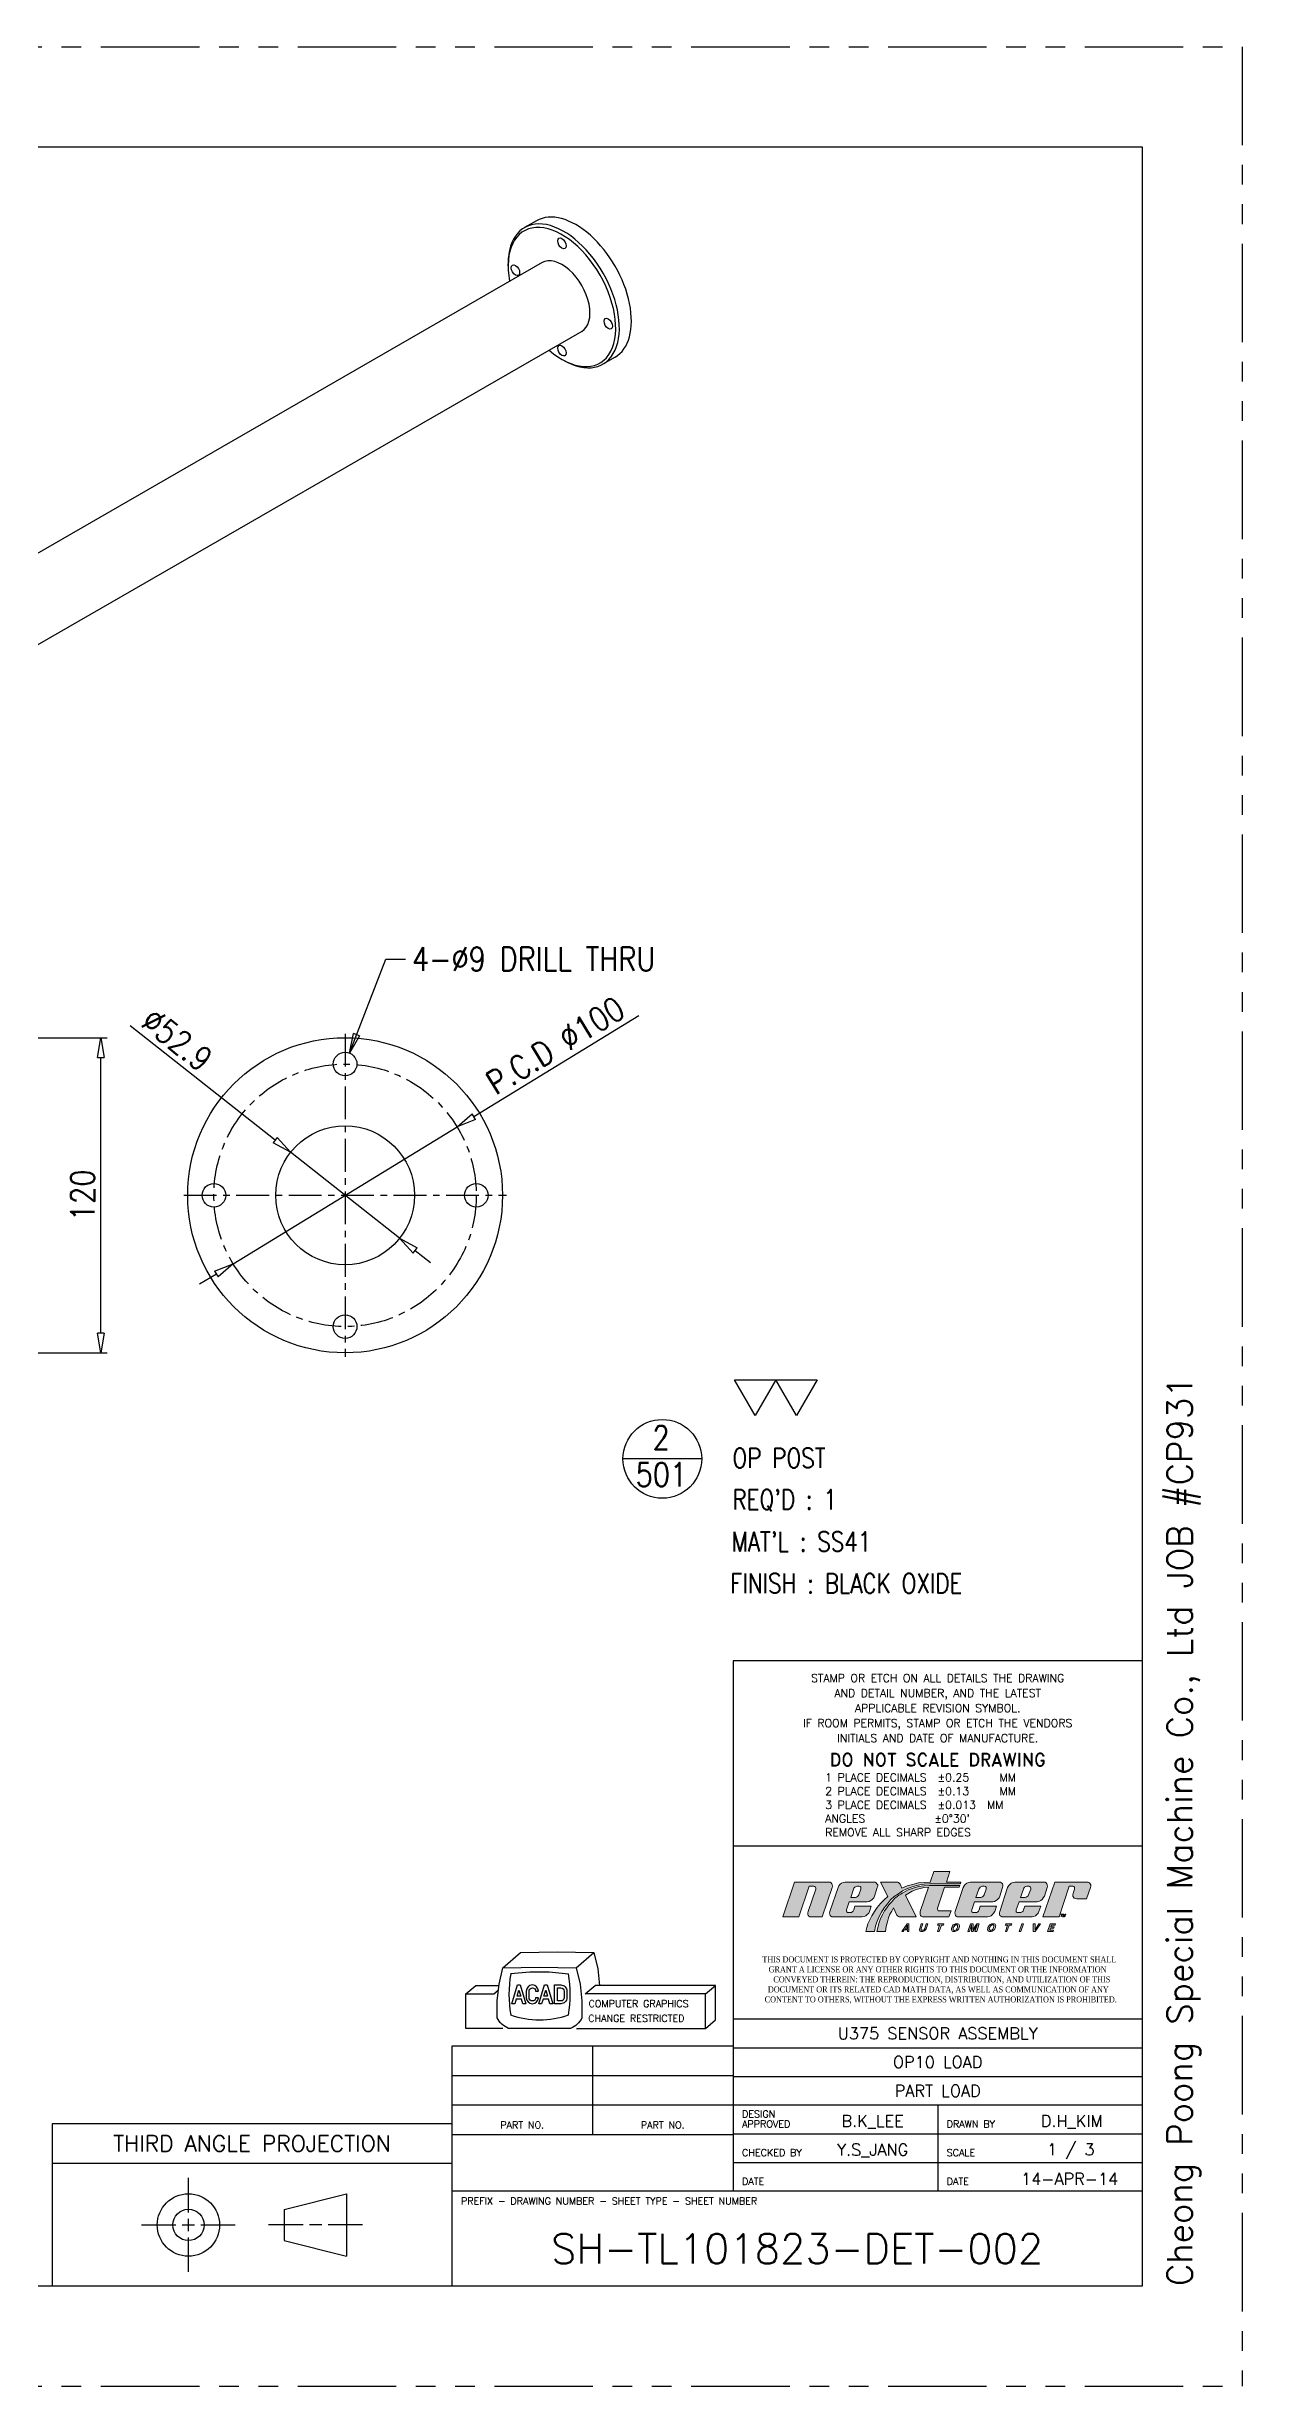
# Model space of a CAD drawing. Header units: millimetres. Extents: x 0 to 1260, y 0 to 891.
# Drawn here: x 804 to 1260, y 0 to 891 of the extents above; entities that cross this region are included whole.
import ezdxf
from ezdxf.enums import TextEntityAlignment as Align

# ---------------------------------------------------------------- set-up
doc = ezdxf.new("R2010")
doc.units = ezdxf.units.MM
doc.header["$LTSCALE"] = 10
doc.linetypes.add('CENTER', pattern=[2, 1.25, -0.25, 0.25, -0.25])
doc.linetypes.add('PHANTOM', pattern=[2.5, 1.25, -0.25, 0.25, -0.25, 0.25, -0.25])
doc.layers.get('0').update_dxf_attribs({"linetype": 'CONTINUOUS'})
doc.layers.get('Defpoints').update_dxf_attribs({"linetype": 'CONTINUOUS'})
for name, color, linetype in [('1', 1, 'CENTER'), ('6', 6, 'CONTINUOUS'), ('BORDER', 90, 'CONTINUOUS'), ('BORDER_TXT', 130, 'CONTINUOUS'), ('VIEW_BNDS', 253, 'PHANTOM')]:
    doc.layers.add(name, color=color, linetype=linetype)
doc.styles.add('BORDER', font='ROMAND')
doc.styles.add('BORDER_TXT', font='ROMANS')
doc.styles.get("Standard").update_dxf_attribs({"font": 'romans.shx', "width": 0.85, "bigfont": 'fhg.shx'})
doc.dimstyles.new('KOCPSM', dxfattribs={"dimtxt": 3, "dimasz": 2.5, "dimexe": 0.8, "dimexo": 0.8, "dimgap": 0.8, "dimtad": 1, "dimdec": 3, "dimdsep": 46, "dimtxsty": 'Standard', "dimblk": 'CLOSEDBLANK', "dimcen": 0, "dimclrd": 4, "dimclre": 4, "dimadec": 1, "dimazin": 2, "dimtfac": 1, "dimtdec": 3, "dimtmove": 0, "dimatfit": 3, "dimldrblk": 'CLOSEDBLANK', "dimfxl": 1, "dimtolj": 1, "dimtzin": 0, "dimarcsym": 0})
doc.dimstyles.new('KOCPSM$0', dxfattribs={"dimtxt": 3, "dimasz": 2.5, "dimexe": 0.8, "dimexo": 0.8, "dimgap": 0.8, "dimtad": 1, "dimdsep": 46, "dimtxsty": 'Standard', "dimblk": 'CLOSEDBLANK', "dimcen": 0, "dimclrd": 4, "dimclre": 4, "dimclrt": 7, "dimazin": 2, "dimtfac": 1, "dimtmove": 0, "dimatfit": 3, "dimldrblk": 'CLOSEDBLANK', "dimfxl": 1, "dimarcsym": 0})
doc.dimstyles.new('KOCPSM$3', dxfattribs={"dimtxt": 3, "dimasz": 2.5, "dimexe": 0.8, "dimexo": 0.8, "dimgap": 0.8, "dimtad": 1, "dimdsep": 46, "dimtxsty": 'Standard', "dimblk": 'CLOSEDBLANK', "dimcen": 0, "dimclrd": 4, "dimclre": 4, "dimclrt": 7, "dimazin": 2, "dimtfac": 1, "dimtmove": 0, "dimatfit": 0, "dimldrblk": 'CLOSEDBLANK', "dimfxl": 0.8, "dimarcsym": 0})

# ---------------------------------------------------------------- blocks, each defined once
blk = doc.blocks.new('ddddddff')
for p, q in [((207.5, 153.8), (198.3, 148.6)), ((211.8, 122), (-211.8, -122)), ((185.9, 119.4), (185.9, 121)), ((242, 69.5), (-181.6, -174.4)), ((226.7, 48.4), (228.1, 47.6)), ((267.4, 49.9), (258.2, 44.6))]:
    blk.add_line(p, q)
for centre, major_axis, start_param, end_param in [((226.9, 95.7), (-28.9, 50.3), 2.119465, 7.305313), ((228.3, 96.6), (29.9, -52), 5.495853, 10.21211), ((237.5, 101.8), (29.9, -52), 0, 3.141593), ((226.9, 95.7), (15.1, -26.2), 0, 3.141593)]:
    blk.add_ellipse(centre, major_axis=major_axis, ratio=0.578093, start_param=start_param, end_param=end_param)
for centre, major_axis in [((226.9, 136.6), (-2.25, 3.9)), ((191.5, 116.1), (-2.25, 3.9)), ((262.2, 75.4), (-2.25, 3.9)), ((226.9, 54.9), (-2.25, 3.9)), ((-196.7, -148.2), (-15.1, 26.2)), ((-196.7, -148.2), (-13.2, 22.9))]:
    blk.add_ellipse(centre, major_axis=major_axis, ratio=0.578093)
blk = doc.blocks.new('ACADLOGO')
at = {"layer": 'BORDER', "color": 50}
for p, q in [((-2.302, 0.782), (-2.125, 0.935)), ((-1.569, 0.782), (-1.392, 0.935)), ((-2.673, 0.521), (-2.575, 0.607)), ((-2.673, 0.177), (-2.673, 0.521)), ((-2.673, 0.521), (-2.393, 0.521)), ((-2.575, 0.607), (-2.342, 0.607)), ((-2.393, 0.521), (-2.349, 0.559)), ((-1.479, 0.521), (-1.38, 0.607)), ((-0.275, 0.521), (-1.479, 0.521)), ((-0.177, 0.607), (-1.38, 0.607)), ((-0.275, 0.521), (-0.177, 0.607)), ((-0.275, 0.177), (-0.275, 0.521)), ((-0.177, 0.262), (-0.177, 0.607)), ((-0.275, 0.177), (-0.177, 0.262)), ((-2.304, 0.177), (-2.673, 0.177)), ((-1.626, 0.177), (-2.245, 0.177)), ((-1.567, 0.177), (-0.275, 0.177))]:
    blk.add_line(p, q, dxfattribs=at)
for points in [[(-2.213, 0.423), (-2.157, 0.611), (-2.129, 0.611), (-2.072, 0.423), (-2.102, 0.423), (-2.116, 0.47), (-2.17, 0.47), (-2.184, 0.423)], [(-2.161, 0.498), (-2.143, 0.56), (-2.124, 0.498)], [(-1.944, 0.423), (-1.888, 0.611), (-1.86, 0.611), (-1.804, 0.423), (-1.833, 0.423), (-1.847, 0.47), (-1.901, 0.47), (-1.915, 0.423)], [(-1.892, 0.498), (-1.874, 0.56), (-1.855, 0.498)]]:
    blk.add_lwpolyline(points, close=True, dxfattribs=at)
for points in [[(-1.947, 0.484), (-1.975, 0.484, -1), (-2.041, 0.484), (-2.041, 0.55, -1), (-1.975, 0.55), (-1.947, 0.55, 1), (-2.069, 0.55), (-2.069, 0.484, 1), (-1.947, 0.484)], [(-1.785, 0.423), (-1.785, 0.611), (-1.724, 0.611, -0.414214), (-1.663, 0.55), (-1.663, 0.484, -0.414214), (-1.724, 0.423)], [(-1.757, 0.451), (-1.757, 0.583), (-1.724, 0.583, -0.414214), (-1.691, 0.55), (-1.691, 0.484, -0.414214), (-1.724, 0.451)]]:
    blk.add_lwpolyline(points, format="xyb", close=True, dxfattribs=at)
for points in [[(-2.125, 0.935, 0), (-1.759, 0.943, 0), (-1.392, 0.935, 0)], [(-2.36, 0.283, 0), (-2.359, 0.451, 0), (-2.34, 0.618, 0), (-2.303, 0.782, 0)], [(-2.302, 0.782, 0), (-1.936, 0.789, 0), (-1.569, 0.782, 0)], [(-2.225, 0.724, 0), (-2.032, 0.741, 0), (-1.839, 0.741, 0), (-1.646, 0.723, 0)], [(-1.569, 0.782, 0), (-1.531, 0.618, 0), (-1.512, 0.451, 0), (-1.512, 0.283, 0)], [(-1.392, 0.935, 0), (-1.354, 0.772, 0), (-1.335, 0.607, 0)], [(-2.245, 0.177, 0), (-2.264, 0.185, 0), (-2.281, 0.195, 0), (-2.297, 0.206, 0), (-2.313, 0.219, 0), (-2.327, 0.233, 0), (-2.339, 0.249, 0), (-2.35, 0.265, 0), (-2.36, 0.283, 0)], [(-1.512, 0.283, 0), (-1.521, 0.265, 0), (-1.532, 0.249, 0), (-1.545, 0.233, 0), (-1.559, 0.219, 0), (-1.574, 0.206, 0), (-1.59, 0.195, 0), (-1.608, 0.185, 0), (-1.626, 0.177, 0)]]:
    blk.add_polyline3d(points, dxfattribs=at)
for centre, radius, start, end in [((-1.021, 0.517), 1.221, 170.2704, 189.7338), ((-2.849, 0.517), 1.22, 350.2597, 9.7366), ((-1.936, 1.164), 0.901, 251.2504, 288.7505)]:
    blk.add_arc(centre, radius, start, end, dxfattribs=at)
at = {"layer": 'BORDER', "color": 50, "style": 'BORDER_TXT'}
for s, p in [('CHANGE RESTRICTED', (-1.449, 0.241)), ('COMPUTER GRAPHICS', (-1.446, 0.388))]:
    blk.add_text(s, height=0.07, dxfattribs=at).set_placement(p)
blk = doc.blocks.new('PRO3RDANG')
at = {"layer": 'BORDER'}
for p, q in [((0, 0.812), (-2, 0.812)), ((-2, 0.812), (-2, 0)), ((0, 0.812), (0, 0)), ((0, 0), (-2, 0))]:
    blk.add_line(p, q, dxfattribs=at)
at = {"layer": 'BORDER', "color": 70}
for p, q in [((0, 0.613), (-2, 0.613)), ((-1.318, 0.369), (-1.318, 0.541)), ((-0.839, 0.384), (-0.527, 0.462)), ((-0.839, 0.384), (-0.839, 0.228)), ((-0.527, 0.462), (-0.527, 0.15)), ((-1.553, 0.306), (-1.381, 0.306)), ((-1.35, 0.306), (-1.287, 0.306)), ((-1.318, 0.275), (-1.318, 0.337)), ((-1.318, 0.072), (-1.318, 0.244)), ((-1.256, 0.306), (-1.084, 0.306)), ((-0.744, 0.306), (-0.917, 0.306)), ((-0.65, 0.306), (-0.713, 0.306)), ((-0.448, 0.306), (-0.619, 0.306)), ((-0.839, 0.228), (-0.527, 0.15))]:
    blk.add_line(p, q, dxfattribs=at)
for radius in [0.156, 0.0781]:
    blk.add_circle((-1.318, 0.306), radius, dxfattribs=at)
blk.add_text('THIRD ANGLE PROJECTION', height=0.08, dxfattribs=at).set_placement((-1, 0.713), align=Align.MIDDLE_CENTER)
blk = doc.blocks.new('A3-BORDER')
at = {"layer": 'BORDER'}
for p, q in [((12.7, 284.3), (407.3, 284.3)), ((407.3, 284.3), (407.3, 12.7)), ((407.3, 12.7), (12.7, 12.7))]:
    blk.add_line(p, q, dxfattribs=at)
at = {"layer": 'VIEW_BNDS'}
for p, q in [((0, 297), (420, 297)), ((420, 297), (420, 0)), ((0, 0), (420, 0))]:
    blk.add_line(p, q, dxfattribs=at)
at = {"layer": 'BORDER_TXT', "style": 'BORDER_TXT'}
for tag, p, height, rotation in [('PX-NUMBER', (98.54, 290.01), 3.81, 180), ('VENDOR-JOB', (413.65, 12.7), 3.17, 90)]:
    blk.add_attdef(tag, p, '', height=height, rotation=rotation, dxfattribs=at)
blk = doc.blocks.new('MTITLEBLK')
h = blk.add_hatch(color=70)
h.paths.add_polyline_path([(-20.03, 94.42), (-19.94, 94.42), (-19.94, 93.87), (-19.57, 94.42), (-19.39, 94.42), (-19.66, 93.78), (-19.75, 93.78), (-19.57, 94.33), (-19.94, 93.78), (-20.03, 93.78), (-20.03, 94.33), (-20.21, 93.78), (-20.3, 93.78)], flags=17)
h.paths.add_polyline_path([(-20.58, 94.42), (-20.12, 94.42), (-20.21, 94.33), (-20.39, 94.33), (-20.58, 93.78), (-20.49, 94.33), (-20.67, 94.33)], flags=17)
h.paths.add_polyline_path([(-23.41, 92.04), (-22.04, 92.04), (-22.13, 91.67), (-23.05, 91.67), (-23.23, 91.22), (-22.41, 91.22), (-22.5, 90.94), (-23.32, 90.94), (-23.5, 90.39), (-22.59, 90.39), (-22.68, 90.03), (-24.05, 90.03)])
h.paths.add_polyline_path([(-27.71, 92.04), (-27.26, 92.04), (-27.26, 90.48), (-26.25, 92.04), (-25.88, 92.04), (-27.26, 90.03), (-27.71, 90.03)])
h.paths.add_polyline_path([(-30.64, 92.04), (-30.18, 92.04), (-30.82, 90.03), (-31.28, 90.03)])
h.paths.add_polyline_path([(-34.67, 92.04), (-33.11, 92.04), (-33.2, 91.67), (-33.84, 91.67), (-34.39, 90.03), (-34.76, 90.03), (-34.21, 91.67), (-34.85, 91.67)])
h.paths.add_polyline_path([(-37.96, 92.04), (-37.78, 92.04), (-37.59, 92.04), (-37.41, 91.95), (-37.32, 91.77), (-37.23, 91.58), (-37.32, 91.31), (-37.32, 91.03), (-37.5, 90.76), (-37.59, 90.48), (-37.87, 90.3), (-38.14, 90.12), (-38.42, 90.03), (-38.6, 90.03), (-38.87, 90.03), (-39.06, 90.12), (-39.24, 90.3), (-39.33, 90.48), (-39.33, 90.67), (-39.24, 90.85), (-39.24, 91.03), (-39.06, 91.31), (-38.87, 91.58), (-38.69, 91.86), (-38.33, 92.04)])
h.paths.add_polyline_path([(-38.05, 91.77), (-38.23, 91.77), (-38.42, 91.58), (-38.6, 91.4), (-38.69, 91.22), (-38.78, 91.03), (-38.87, 90.85), (-38.87, 90.67), (-38.78, 90.48), (-38.78, 90.39), (-38.69, 90.39), (-38.6, 90.3), (-38.51, 90.3), (-38.33, 90.39), (-38.14, 90.48), (-37.96, 90.67), (-37.87, 90.76), (-37.78, 91.03), (-37.78, 91.12), (-37.69, 91.31), (-37.69, 91.58), (-37.78, 91.67), (-37.87, 91.77), (-37.96, 91.77)], flags=16)
h.paths.add_polyline_path([(-43.63, 92.04), (-42.99, 92.04), (-43.08, 90.58), (-42.08, 92.04), (-41.44, 92.04), (-42.08, 90.03), (-42.53, 90.03), (-41.99, 91.77), (-43.08, 90.03), (-43.36, 90.03), (-43.36, 91.77), (-43.91, 90.03), (-44.36, 90.03)])
h.paths.add_polyline_path([(-47.11, 92.04), (-46.93, 92.04), (-46.83, 92.04), (-46.65, 91.95), (-46.56, 91.77), (-46.47, 91.58), (-46.47, 91.31), (-46.56, 91.03), (-46.65, 90.76), (-46.83, 90.48), (-47.02, 90.3), (-47.38, 90.12), (-47.66, 90.03), (-47.84, 90.03), (-48.12, 90.03), (-48.3, 90.12), (-48.39, 90.3), (-48.48, 90.48), (-48.48, 90.67), (-48.48, 90.85), (-48.39, 91.03), (-48.3, 91.31), (-48.21, 91.49), (-48.02, 91.77), (-47.75, 91.86), (-47.48, 92.04)], flags=16)
h.paths.add_polyline_path([(-47.2, 91.77), (-47.48, 91.77), (-47.66, 91.58), (-47.84, 91.31), (-48.02, 91.03), (-48.02, 90.85), (-48.02, 90.67), (-48.02, 90.48), (-47.93, 90.39), (-47.84, 90.39), (-47.84, 90.3), (-47.75, 90.3), (-47.48, 90.39), (-47.29, 90.48), (-47.2, 90.67), (-47.11, 90.76), (-46.93, 91.03), (-46.93, 91.12), (-46.93, 91.31), (-46.93, 91.58), (-47.02, 91.67), (-47.11, 91.77)], flags=0)
h.paths.add_polyline_path([(-51.96, 92.04), (-50.4, 92.04), (-50.49, 91.67), (-51.04, 91.67), (-51.59, 90.03), (-52.05, 90.03), (-51.5, 91.67), (-52.05, 91.67)], flags=16)
h.paths.add_polyline_path([(-56.17, 92.04), (-55.8, 92.04), (-56.17, 90.85), (-56.17, 90.67), (-56.17, 90.58), (-56.17, 90.48), (-56.08, 90.39), (-55.89, 90.39), (-55.8, 90.39), (-55.62, 90.39), (-55.43, 90.48), (-55.43, 90.58), (-55.34, 90.67), (-55.34, 90.76), (-55.25, 90.85), (-54.89, 92.04), (-54.52, 92.04), (-54.89, 90.76), (-55.07, 90.48), (-55.25, 90.3), (-55.53, 90.12), (-55.8, 90.03), (-55.98, 90.03), (-56.17, 90.03), (-56.26, 90.03), (-56.44, 90.12), (-56.53, 90.21), (-56.62, 90.39), (-56.62, 90.58), (-56.53, 90.85)], flags=16)
h.paths.add_polyline_path([(-59.73, 92.04), (-59.28, 92.04), (-59.28, 90.03), (-59.64, 90.03), (-59.64, 90.48), (-60.47, 90.48), (-60.74, 90.03), (-61.11, 90.03)], flags=16)
h.paths.add_polyline_path([(-59.64, 91.67), (-60.19, 90.76), (-59.64, 90.76)], flags=0)
h.paths.add_polyline_path([(-52.96, 105.31), (-48.94, 105.31), (-49.76, 102.56), (-46.1, 102.56), (-46.19, 102.2), (-54.06, 102.2), (-55.34, 102.1), (-56.53, 101.92), (-57.63, 101.65), (-58.73, 101.28), (-59.83, 100.91), (-60.92, 100.37), (-61.93, 99.63), (-63.03, 98.9), (-63.94, 98.08), (-64.77, 97.07), (-65.59, 96.07), (-66.23, 94.97), (-66.87, 93.87), (-67.33, 92.68), (-67.79, 91.4), (-68.06, 90.03), (-70.26, 90.03), (-69.98, 91.03), (-69.71, 92.04), (-69.25, 93.05), (-68.7, 94.05), (-68.06, 95.15), (-67.33, 96.16), (-66.51, 97.16), (-65.59, 98.08), (-64.68, 98.9), (-66.51, 102.56), (-62.48, 102.56), (-62.11, 102.56), (-61.93, 102.47), (-61.75, 102.29), (-61.56, 102.1), (-61.11, 101.1), (-59.73, 101.65), (-58.36, 102.01), (-56.9, 102.38), (-55.43, 102.47), (-53.88, 102.56)])
h.paths.add_polyline_path([(-54.06, 101.74), (-46.38, 101.74), (-46.56, 101.28), (-50.22, 101.28), (-52.05, 95.97), (-52.05, 95.7), (-51.96, 95.52), (-51.87, 95.33), (-51.59, 95.33), (-48.57, 95.33), (-49.12, 93.78), (-55.53, 93.78), (-55.89, 93.78), (-56.17, 93.96), (-56.35, 94.14), (-56.44, 94.42), (-56.44, 94.78), (-56.44, 95.15), (-54.34, 101.28), (-55.43, 101.19), (-56.44, 101.01), (-57.45, 100.73), (-58.45, 100.27), (-59.28, 99.82), (-60.19, 99.27), (-57.45, 93.78), (-61.47, 93.78), (-61.75, 93.78), (-62.02, 93.96), (-62.21, 94.05), (-62.39, 94.24), (-63.21, 96.07), (-63.67, 95.24), (-64.13, 94.42), (-64.49, 93.5), (-64.77, 92.5), (-65.04, 91.31), (-65.22, 90.03), (-67.42, 90.03), (-67.15, 91.31), (-66.87, 92.41), (-66.41, 93.5), (-65.96, 94.42), (-65.5, 95.33), (-64.95, 96.07), (-64.4, 96.8), (-63.85, 97.44), (-63.3, 97.99), (-62.85, 98.54), (-62.3, 98.9), (-61.84, 99.27), (-61.38, 99.54), (-61.02, 99.82), (-60.65, 100), (-59.46, 100.64), (-58.18, 101.1), (-56.9, 101.46), (-55.53, 101.65)], flags=17)
h.paths.add_polyline_path([(-43.72, 102.56), (-36.31, 102.56), (-36.04, 102.56), (-35.76, 102.38), (-35.49, 102.2), (-35.4, 101.92), (-35.4, 101.55), (-35.49, 101.19), (-36.22, 98.99), (-36.4, 98.63), (-36.77, 98.17), (-37.14, 97.9), (-37.59, 97.71), (-37.96, 97.62), (-42.63, 97.62), (-43.27, 95.52), (-43.36, 95.24), (-43.27, 95.06), (-43.08, 94.88), (-42.9, 94.88), (-42.35, 94.88), (-42.08, 94.88), (-41.8, 95.06), (-41.62, 95.24), (-41.44, 95.52), (-41.16, 96.52), (-37.05, 96.52), (-37.5, 95.15), (-37.78, 94.69), (-38.05, 94.33), (-38.42, 94.05), (-38.87, 93.87), (-39.33, 93.78), (-46.65, 93.78), (-47.02, 93.78), (-47.29, 93.96), (-47.48, 94.14), (-47.57, 94.42), (-47.66, 94.78), (-47.57, 95.15), (-45.55, 101.19), (-45.28, 101.65), (-45, 102.01), (-44.55, 102.29), (-44.18, 102.47)])
h.paths.add_polyline_path([(-40.61, 101.55), (-40.89, 101.46), (-41.16, 101.28), (-41.35, 101.1), (-41.53, 100.82), (-42.26, 98.72), (-41.07, 98.72), (-40.8, 98.81), (-40.52, 98.9), (-40.34, 99.08), (-40.16, 99.36), (-39.7, 100.82), (-39.7, 101.1), (-39.7, 101.28), (-39.88, 101.46), (-40.16, 101.55)], flags=16)
h.paths.add_polyline_path([(-22.22, 102.56), (-14.08, 102.56), (-13.71, 102.56), (-13.44, 102.38), (-13.26, 102.2), (-13.07, 101.92), (-13.07, 101.55), (-13.17, 101.19), (-14.17, 98.35), (-16.64, 98.35), (-17.01, 98.44), (-17.28, 98.54), (-17.47, 98.81), (-17.65, 98.99), (-17.65, 99.36), (-17.56, 99.72), (-17.19, 100.82), (-17.19, 101.1), (-17.19, 101.28), (-17.37, 101.46), (-17.65, 101.55), (-18.56, 101.55), (-21.13, 93.78), (-25.24, 93.78)])
h.paths.add_polyline_path([(-32.38, 102.56), (-25.06, 102.56), (-24.69, 102.56), (-24.42, 102.38), (-24.24, 102.2), (-24.14, 101.92), (-24.05, 101.55), (-24.14, 101.19), (-24.88, 98.99), (-25.15, 98.63), (-25.43, 98.17), (-25.79, 97.9), (-26.25, 97.71), (-26.71, 97.62), (-31.28, 97.62), (-32.01, 95.52), (-32.01, 95.24), (-32.01, 95.06), (-31.83, 94.88), (-31.56, 94.88), (-31.1, 94.88), (-30.82, 94.88), (-30.55, 95.06), (-30.27, 95.24), (-30.18, 95.52), (-29.82, 96.52), (-25.79, 96.52), (-26.25, 95.15), (-26.43, 94.69), (-26.8, 94.33), (-27.16, 94.05), (-27.53, 93.87), (-27.99, 93.78), (-35.4, 93.78), (-35.67, 93.78), (-35.95, 93.96), (-36.22, 94.14), (-36.31, 94.42), (-36.31, 94.78), (-36.22, 95.15), (-34.21, 101.19), (-34.03, 101.65), (-33.66, 102.01), (-33.29, 102.29), (-32.84, 102.47)])
h.paths.add_polyline_path([(-29.36, 101.55), (-29.63, 101.46), (-29.91, 101.28), (-30.09, 101.1), (-30.18, 100.82), (-30.92, 98.72), (-29.82, 98.72), (-29.54, 98.81), (-29.27, 98.9), (-28.99, 99.08), (-28.9, 99.36), (-28.35, 100.82), (-28.35, 101.1), (-28.44, 101.28), (-28.63, 101.46), (-28.81, 101.55)], flags=16)
h.paths.add_polyline_path([(-75.56, 102.56), (-68.15, 102.56), (-67.88, 102.56), (-67.6, 102.38), (-67.42, 102.2), (-67.24, 101.92), (-67.24, 101.55), (-67.33, 101.19), (-68.06, 98.99), (-68.24, 98.63), (-68.61, 98.17), (-68.98, 97.9), (-69.43, 97.71), (-69.89, 97.62), (-74.46, 97.62), (-75.2, 95.52), (-75.2, 95.24), (-75.11, 95.06), (-74.92, 94.88), (-74.74, 94.88), (-74.19, 94.88), (-73.92, 94.88), (-73.73, 95.06), (-73.46, 95.24), (-73.28, 95.52), (-73, 96.52), (-68.88, 96.52), (-69.34, 95.15), (-69.52, 94.69), (-69.89, 94.33), (-70.26, 94.05), (-70.71, 93.87), (-71.17, 93.78), (-78.49, 93.78), (-78.86, 93.78), (-79.13, 93.96), (-79.31, 94.14), (-79.41, 94.42), (-79.5, 94.78), (-79.41, 95.15), (-77.3, 101.19), (-77.12, 101.65), (-76.84, 102.01), (-76.39, 102.29), (-76.02, 102.47)])
h.paths.add_polyline_path([(-72.45, 101.55), (-72.73, 101.46), (-73, 101.28), (-73.28, 101.1), (-73.37, 100.82), (-74.1, 98.72), (-72.91, 98.72), (-72.63, 98.81), (-72.36, 98.9), (-72.18, 99.08), (-71.99, 99.36), (-71.54, 100.82), (-71.54, 101.1), (-71.54, 101.28), (-71.72, 101.46), (-71.99, 101.55)], flags=16)
h.paths.add_polyline_path([(-88.37, 102.56), (-79.68, 102.56), (-79.31, 102.56), (-79.04, 102.38), (-78.86, 102.2), (-78.76, 101.92), (-78.67, 101.55), (-78.76, 101.19), (-81.33, 93.78), (-84.07, 93.78), (-84.44, 93.78), (-84.71, 93.96), (-84.89, 94.14), (-84.99, 94.42), (-84.99, 94.78), (-84.89, 95.15), (-82.97, 100.82), (-82.97, 101.1), (-83.06, 101.28), (-83.25, 101.46), (-83.43, 101.55), (-84.62, 101.55), (-87.27, 93.78), (-91.3, 93.78)])
at = {"color": 7, "lineweight": 0}
for points in [[(-88.37, 102.56), (-79.68, 102.56), (-79.31, 102.56), (-79.04, 102.38), (-78.86, 102.2), (-78.76, 101.92), (-78.67, 101.55), (-78.76, 101.19), (-81.33, 93.78), (-84.07, 93.78), (-84.44, 93.78), (-84.71, 93.96), (-84.89, 94.14), (-84.99, 94.42), (-84.99, 94.78), (-84.89, 95.15), (-82.97, 100.82), (-82.97, 101.1), (-83.06, 101.28), (-83.25, 101.46), (-83.43, 101.55), (-84.62, 101.55), (-87.27, 93.78), (-91.3, 93.78), (-88.37, 102.56)], [(-75.56, 102.56), (-68.15, 102.56), (-67.88, 102.56), (-67.6, 102.38), (-67.42, 102.2), (-67.24, 101.92), (-67.24, 101.55), (-67.33, 101.19), (-68.06, 98.99), (-68.24, 98.63), (-68.61, 98.17), (-68.98, 97.9), (-69.43, 97.71), (-69.89, 97.62), (-74.46, 97.62), (-75.2, 95.52), (-75.2, 95.24), (-75.11, 95.06), (-74.92, 94.88), (-74.74, 94.88), (-74.19, 94.88), (-73.92, 94.88), (-73.73, 95.06), (-73.46, 95.24), (-73.28, 95.52), (-73, 96.52), (-68.88, 96.52), (-69.34, 95.15), (-69.52, 94.69), (-69.89, 94.33), (-70.26, 94.05), (-70.71, 93.87), (-71.17, 93.78), (-78.49, 93.78), (-78.86, 93.78), (-79.13, 93.96), (-79.31, 94.14), (-79.41, 94.42), (-79.5, 94.78), (-79.41, 95.15), (-77.3, 101.19), (-77.12, 101.65), (-76.84, 102.01), (-76.39, 102.29), (-76.02, 102.47), (-75.56, 102.56)], [(-72.45, 101.55), (-72.73, 101.46), (-73, 101.28), (-73.28, 101.1), (-73.37, 100.82), (-74.1, 98.72), (-72.91, 98.72), (-72.63, 98.81), (-72.36, 98.9), (-72.18, 99.08), (-71.99, 99.36), (-71.54, 100.82), (-71.54, 101.1), (-71.54, 101.28), (-71.72, 101.46), (-71.99, 101.55), (-72.45, 101.55)], [(-52.96, 105.31), (-48.94, 105.31), (-49.76, 102.56), (-46.1, 102.56), (-46.19, 102.2), (-54.06, 102.2), (-55.34, 102.1), (-56.53, 101.92), (-57.63, 101.65), (-58.73, 101.28), (-59.83, 100.91), (-60.92, 100.37), (-61.93, 99.63), (-63.03, 98.9), (-63.94, 98.08), (-64.77, 97.07), (-65.59, 96.07), (-66.23, 94.97), (-66.87, 93.87), (-67.33, 92.68), (-67.79, 91.4), (-68.06, 90.03), (-70.26, 90.03), (-69.98, 91.03), (-69.71, 92.04), (-69.25, 93.05), (-68.7, 94.05), (-68.06, 95.15), (-67.33, 96.16), (-66.51, 97.16), (-65.59, 98.08), (-64.68, 98.9), (-66.51, 102.56), (-62.48, 102.56), (-62.11, 102.56), (-61.93, 102.47), (-61.75, 102.29), (-61.56, 102.1), (-61.11, 101.1), (-59.73, 101.65), (-58.36, 102.01), (-56.9, 102.38), (-55.43, 102.47), (-53.88, 102.56), (-52.96, 105.31)], [(-54.06, 101.74), (-46.38, 101.74), (-46.56, 101.28), (-50.22, 101.28), (-52.05, 95.97), (-52.05, 95.7), (-51.96, 95.52), (-51.87, 95.33), (-51.59, 95.33), (-48.57, 95.33), (-49.12, 93.78), (-55.53, 93.78), (-55.89, 93.78), (-56.17, 93.96), (-56.35, 94.14), (-56.44, 94.42), (-56.44, 94.78), (-56.44, 95.15), (-54.34, 101.28), (-55.43, 101.19), (-56.44, 101.01), (-57.45, 100.73), (-58.45, 100.27), (-59.28, 99.82), (-60.19, 99.27), (-57.45, 93.78), (-61.47, 93.78), (-61.75, 93.78), (-62.02, 93.96), (-62.21, 94.05), (-62.39, 94.24), (-63.21, 96.07), (-63.67, 95.24), (-64.13, 94.42), (-64.49, 93.5), (-64.77, 92.5), (-65.04, 91.31), (-65.22, 90.03), (-67.42, 90.03), (-67.15, 91.31), (-66.87, 92.41), (-66.41, 93.5), (-65.96, 94.42), (-65.5, 95.33), (-64.95, 96.07), (-64.4, 96.8), (-63.85, 97.44), (-63.3, 97.99), (-62.85, 98.54), (-62.3, 98.9), (-61.84, 99.27), (-61.38, 99.54), (-61.02, 99.82), (-60.65, 100), (-59.46, 100.64), (-58.18, 101.1), (-56.9, 101.46), (-55.53, 101.65), (-54.06, 101.74)], [(-43.72, 102.56), (-36.31, 102.56), (-36.04, 102.56), (-35.76, 102.38), (-35.49, 102.2), (-35.4, 101.92), (-35.4, 101.55), (-35.49, 101.19), (-36.22, 98.99), (-36.4, 98.63), (-36.77, 98.17), (-37.14, 97.9), (-37.59, 97.71), (-37.96, 97.62), (-42.63, 97.62), (-43.27, 95.52), (-43.36, 95.24), (-43.27, 95.06), (-43.08, 94.88), (-42.9, 94.88), (-42.35, 94.88), (-42.08, 94.88), (-41.8, 95.06), (-41.62, 95.24), (-41.44, 95.52), (-41.16, 96.52), (-37.05, 96.52), (-37.5, 95.15), (-37.78, 94.69), (-38.05, 94.33), (-38.42, 94.05), (-38.87, 93.87), (-39.33, 93.78), (-46.65, 93.78), (-47.02, 93.78), (-47.29, 93.96), (-47.48, 94.14), (-47.57, 94.42), (-47.66, 94.78), (-47.57, 95.15), (-45.55, 101.19), (-45.28, 101.65), (-45, 102.01), (-44.55, 102.29), (-44.18, 102.47), (-43.72, 102.56)], [(-40.61, 101.55), (-40.89, 101.46), (-41.16, 101.28), (-41.35, 101.1), (-41.53, 100.82), (-42.26, 98.72), (-41.07, 98.72), (-40.8, 98.81), (-40.52, 98.9), (-40.34, 99.08), (-40.16, 99.36), (-39.7, 100.82), (-39.7, 101.1), (-39.7, 101.28), (-39.88, 101.46), (-40.16, 101.55), (-40.61, 101.55)], [(-32.38, 102.56), (-25.06, 102.56), (-24.69, 102.56), (-24.42, 102.38), (-24.24, 102.2), (-24.14, 101.92), (-24.05, 101.55), (-24.14, 101.19), (-24.88, 98.99), (-25.15, 98.63), (-25.43, 98.17), (-25.79, 97.9), (-26.25, 97.71), (-26.71, 97.62), (-31.28, 97.62), (-32.01, 95.52), (-32.01, 95.24), (-32.01, 95.06), (-31.83, 94.88), (-31.56, 94.88), (-31.1, 94.88), (-30.82, 94.88), (-30.55, 95.06), (-30.27, 95.24), (-30.18, 95.52), (-29.82, 96.52), (-25.79, 96.52), (-26.25, 95.15), (-26.43, 94.69), (-26.8, 94.33), (-27.16, 94.05), (-27.53, 93.87), (-27.99, 93.78), (-35.4, 93.78), (-35.67, 93.78), (-35.95, 93.96), (-36.22, 94.14), (-36.31, 94.42), (-36.31, 94.78), (-36.22, 95.15), (-34.21, 101.19), (-34.03, 101.65), (-33.66, 102.01), (-33.29, 102.29), (-32.84, 102.47), (-32.38, 102.56)], [(-29.36, 101.55), (-29.63, 101.46), (-29.91, 101.28), (-30.09, 101.1), (-30.18, 100.82), (-30.92, 98.72), (-29.82, 98.72), (-29.54, 98.81), (-29.27, 98.9), (-28.99, 99.08), (-28.9, 99.36), (-28.35, 100.82), (-28.35, 101.1), (-28.44, 101.28), (-28.63, 101.46), (-28.81, 101.55), (-29.36, 101.55)], [(-22.22, 102.56), (-14.08, 102.56), (-13.71, 102.56), (-13.44, 102.38), (-13.26, 102.2), (-13.07, 101.92), (-13.07, 101.55), (-13.17, 101.19), (-14.17, 98.35), (-16.64, 98.35), (-17.01, 98.44), (-17.28, 98.54), (-17.47, 98.81), (-17.65, 98.99), (-17.65, 99.36), (-17.56, 99.72), (-17.19, 100.82), (-17.19, 101.1), (-17.19, 101.28), (-17.37, 101.46), (-17.65, 101.55), (-18.56, 101.55), (-21.13, 93.78), (-25.24, 93.78), (-22.22, 102.56)], [(-59.73, 92.04), (-59.28, 92.04), (-59.28, 90.03), (-59.64, 90.03), (-59.64, 90.48), (-60.47, 90.48), (-60.74, 90.03), (-61.11, 90.03), (-59.73, 92.04)], [(-59.64, 91.67), (-60.19, 90.76), (-59.64, 90.76), (-59.64, 91.67)], [(-56.17, 92.04), (-55.8, 92.04), (-56.17, 90.85), (-56.17, 90.67), (-56.17, 90.58), (-56.17, 90.48), (-56.08, 90.39), (-55.89, 90.39), (-55.8, 90.39), (-55.62, 90.39), (-55.43, 90.48), (-55.43, 90.58), (-55.43, 90.58), (-55.34, 90.67), (-55.34, 90.76), (-55.25, 90.85), (-54.89, 92.04), (-54.52, 92.04), (-54.89, 90.76), (-55.07, 90.48), (-55.25, 90.3), (-55.53, 90.12), (-55.8, 90.03), (-55.98, 90.03), (-56.17, 90.03), (-56.26, 90.03), (-56.44, 90.12), (-56.53, 90.21), (-56.62, 90.39), (-56.62, 90.58), (-56.53, 90.85), (-56.17, 92.04)], [(-51.96, 92.04), (-50.4, 92.04), (-50.49, 91.67), (-51.04, 91.67), (-51.59, 90.03), (-52.05, 90.03), (-51.5, 91.67), (-52.05, 91.67), (-51.96, 92.04)], [(-47.11, 92.04), (-46.93, 92.04), (-46.83, 92.04), (-46.65, 91.95), (-46.56, 91.77), (-46.47, 91.58), (-46.47, 91.31), (-46.56, 91.03), (-46.65, 90.76), (-46.83, 90.48), (-47.02, 90.3), (-47.38, 90.12), (-47.66, 90.03), (-47.84, 90.03), (-48.12, 90.03), (-48.3, 90.12), (-48.39, 90.3), (-48.48, 90.48), (-48.48, 90.67), (-48.48, 90.85), (-48.39, 91.03), (-48.3, 91.31), (-48.21, 91.49), (-48.02, 91.77), (-47.75, 91.86), (-47.48, 92.04), (-47.11, 92.04)], [(-47.2, 91.77), (-47.48, 91.77), (-47.66, 91.58), (-47.84, 91.31), (-48.02, 91.03), (-48.02, 90.85), (-48.02, 90.67), (-48.02, 90.48), (-48.02, 90.48), (-47.93, 90.39), (-47.84, 90.39), (-47.84, 90.3), (-47.75, 90.3), (-47.48, 90.39), (-47.29, 90.48), (-47.2, 90.67), (-47.11, 90.76), (-46.93, 91.03), (-46.93, 91.12), (-46.93, 91.31), (-46.93, 91.58), (-47.02, 91.67), (-47.11, 91.77), (-47.2, 91.77)], [(-43.63, 92.04), (-42.99, 92.04), (-43.08, 90.58), (-42.08, 92.04), (-41.44, 92.04), (-42.08, 90.03), (-42.53, 90.03), (-41.99, 91.77), (-43.08, 90.03), (-43.36, 90.03), (-43.36, 91.77), (-43.91, 90.03), (-44.36, 90.03), (-43.63, 92.04)], [(-37.96, 92.04), (-37.78, 92.04), (-37.59, 92.04), (-37.41, 91.95), (-37.32, 91.77), (-37.23, 91.58), (-37.32, 91.31), (-37.32, 91.03), (-37.5, 90.76), (-37.59, 90.48), (-37.87, 90.3), (-38.14, 90.12), (-38.42, 90.03), (-38.6, 90.03), (-38.87, 90.03), (-39.06, 90.12), (-39.24, 90.3), (-39.33, 90.48), (-39.33, 90.67), (-39.24, 90.85), (-39.24, 91.03), (-39.06, 91.31), (-38.87, 91.58), (-38.69, 91.86), (-38.33, 92.04), (-37.96, 92.04)], [(-38.05, 91.77), (-38.23, 91.77), (-38.42, 91.58), (-38.6, 91.4), (-38.69, 91.22), (-38.78, 91.03), (-38.87, 90.85), (-38.87, 90.67), (-38.78, 90.48), (-38.78, 90.39), (-38.69, 90.39), (-38.6, 90.3), (-38.51, 90.3), (-38.33, 90.39), (-38.14, 90.48), (-37.96, 90.67), (-37.87, 90.76), (-37.78, 91.03), (-37.78, 91.12), (-37.69, 91.31), (-37.69, 91.58), (-37.78, 91.67), (-37.87, 91.77), (-37.96, 91.77), (-38.05, 91.77)], [(-34.67, 92.04), (-33.11, 92.04), (-33.2, 91.67), (-33.84, 91.67), (-34.39, 90.03), (-34.76, 90.03), (-34.21, 91.67), (-34.85, 91.67), (-34.67, 92.04)], [(-30.64, 92.04), (-30.18, 92.04), (-30.82, 90.03), (-31.28, 90.03), (-30.64, 92.04)], [(-27.71, 92.04), (-27.26, 92.04), (-27.26, 90.48), (-26.25, 92.04), (-25.88, 92.04), (-27.26, 90.03), (-27.71, 90.03), (-27.71, 92.04)], [(-23.41, 92.04), (-22.04, 92.04), (-22.13, 91.67), (-23.05, 91.67), (-23.23, 91.22), (-22.41, 91.22), (-22.5, 90.94), (-23.32, 90.94), (-23.5, 90.39), (-22.59, 90.39), (-22.68, 90.03), (-24.05, 90.03), (-23.41, 92.04)], [(-20.58, 94.42), (-20.12, 94.42), (-20.21, 94.33), (-20.39, 94.33), (-20.58, 93.78), (-20.58, 93.78), (-20.49, 94.33), (-20.67, 94.33), (-20.58, 94.42)], [(-20.03, 94.42), (-19.94, 94.42), (-19.94, 93.87), (-19.57, 94.42), (-19.39, 94.42), (-19.66, 93.78), (-19.75, 93.78), (-19.57, 94.33), (-19.94, 93.78), (-20.03, 93.78), (-20.03, 94.33), (-20.21, 93.78), (-20.3, 93.78), (-20.03, 94.42)]]:
    blk.add_lwpolyline(points, close=True, dxfattribs=at)
at = {"layer": 'BORDER'}
for p, q in [((-103.98, 158.75), (-103.98, 24.13)), ((0, 158.75), (-103.98, 158.75)), ((0, 111.76), (-103.98, 111.76)), ((0, 67.82), (-103.98, 67.82)), ((-175.42, 60.96), (-175.42, 0)), ((-103.98, 60.96), (-175.42, 60.96)), ((-139.7, 60.96), (-139.7, 38.4)), ((0, 45.97), (-103.98, 45.97)), ((-51.99, 45.97), (-51.99, 24.13)), ((-103.98, 38.4), (-175.42, 38.4)), ((0, 24.13), (-175.42, 24.13))]:
    blk.add_line(p, q, dxfattribs=at)
at = {"layer": 'BORDER', "color": 70}
for p, q in [((-103.98, 60.54), (0, 60.54)), ((-103.98, 53.44), (-175.42, 53.44)), ((-103.98, 53.26), (0, 53.26)), ((-103.98, 45.92), (-175.42, 45.92)), ((-103.98, 38.69), (0, 38.69)), ((-103.98, 31.41), (0, 31.41))]:
    blk.add_line(p, q, dxfattribs=at)
at = {"layer": 'BORDER', "color": 70, "style": 'BORDER'}
for s, height, p in [('STAMP OR ETCH ON ALL DETAILS THE DRAWING', 2.032, (-51.99, 154.4)), ('AND DETAIL NUMBER, AND THE LATEST', 2.032, (-51.99, 150.59)), ('IF ROOM PERMITS, STAMP OR ETCH THE VENDORS', 2.032, (-51.99, 142.97)), ('APPLICABLE REVISION SYMBOL.', 2.032, (-51.99, 146.78)), ('INITIALS AND DATE OF MANUFACTURE.', 2.032, (-51.99, 139.16)), ('DO NOT SCALE DRAWING', 3.302, (-51.99, 133.69)), ('PART NO.', 1.778, (-157.56, 40.94)), ('PART NO.', 1.778, (-121.84, 40.94))]:
    blk.add_text(s, height=height, dxfattribs=at).set_placement(p, align=Align.MIDDLE_CENTER)
at = {"layer": 'BORDER', "color": 70}
for s, height, style, p in [('2 PLACE DECIMALS  %%P0.13   MM', 2.032, 'BORDER_TXT', (-80.57, 125.69)), ('1 PLACE DECIMALS  %%P0.25   MM', 2.032, 'BORDER_TXT', (-80.57, 129.18)), ("ANGLES           %%P0%%D30'", 2.032, 'BORDER_TXT', (-80.57, 118.73)), ('3 PLACE DECIMALS  %%P0.013  MM', 2.032, 'BORDER_TXT', (-80.57, 122.21)), ('REMOVE ALL SHARP EDGES', 2.032, 'BORDER_TXT', (-80.57, 115.24)), ('PREFIX - DRAWING NUMBER - SHEET TYPE - SHEET NUMBER', 1.778, 'BORDER', (-173.13, 21.59))]:
    blk.add_text(s, height=height, dxfattribs=dict(at, style=style)).set_placement(p, align=Align.MIDDLE_LEFT)
at = {"layer": 'BORDER', "color": 70, "style": 'BORDER'}
for s, p in [('APPROVED', (-101.7, 40.28)), ('DESIGN', (-101.7, 42.82)), ('DRAWN BY', (-49.7, 40.28)), ('CHECKED BY', (-101.7, 33)), ('SCALE', (-49.7, 33)), ('DATE', (-101.7, 25.72)), ('DATE', (-49.7, 25.72))]:
    blk.add_text(s, height=1.778, dxfattribs=at).set_placement(p)
at = {"layer": 'BORDER', "insert": (-97.09, 83.74), "char_height": 1.524, "width": 89.2184, "attachment_point": 1}
blk.add_mtext('\\pi0.53473;{\\fTimes|b0|i0|c0|p18;\\C70;THIS DOCUMENT IS PROTECTED BY COPYRIGHT AND NOTHING IN THIS DOCUMENT SHALL \\P\\pi2.1386;GRANT A LICENSE OR ANY OTHER RIGHTS TO THIS DOCUMENT OR THE INFORMATION \\P\\pi3.3414;CONVEYED THEREIN: THE REPRODUCTION, DISTRIBUTION, AND UTILIZATION OF THIS \\P\\pi1.9535;DOCUMENT OR ITS RELATED CAD MATH DATA, AS WELL AS COMMUNICATION OF ANY \\P\\pi1.1344;CONTENT TO OTHERS, WITHOUT THE EXPRESS WRITTEN AUTHORIZATION IS PROHIBITED\\fTimes New Roman|b0|i0|c0|p18;.}', dxfattribs=at)
at = {"layer": 'BORDER_TXT', "style": 'BORDER_TXT'}
for tag, p in [('FIRST', (-51.99, 64.18)), ('SECOND', (-51.99, 56.9)), ('THIRD', (-51.99, 49.61)), ('APPROVED', (-68.52, 41.8)), ('NAME', (-17.94, 41.8)), ('CHECKER', (-68.52, 34.52)), ('SCALE', (-18.17, 34.52)), ('CHECKED', (-68.52, 27.24)), ('DDATE', (-18.46, 27.24))]:
    blk.add_attdef(tag, text='', height=3, dxfattribs=at).set_placement(p, align=Align.MIDDLE)
for tag, p in [('PART3', (-157.56, 57.2)), ('PART4', (-121.84, 57.2)), ('PART1', (-157.56, 49.68)), ('PART2', (-121.84, 49.68))]:
    blk.add_attdef(tag, text='', height=3.5, dxfattribs=at).set_placement(p, align=Align.MIDDLE_CENTER)
at = {"layer": 'BORDER_TXT', "color": 135, "style": 'BORDER_TXT'}
blk.add_attdef('PX-NUMBER', text='', height=7.5, dxfattribs=at).set_placement((-87.71, 9.52), align=Align.MIDDLE_CENTER)
blk = doc.blocks.new('_ClosedBlank')
at = {"color": 0, "linetype": 'ByBlock', "lineweight": -2}
for p, q in [((-1, 0.17), (0, 0)), ((-1, 0.17), (-1, -0.17)), ((0, 0), (-1, -0.17))]:
    blk.add_line(p, q, dxfattribs=at)
blk = doc.blocks.new('*D11')
at = {"color": 4, "linetype": 'ByBlock', "lineweight": -2, "transparency": 16777216}
for p, q in [((891.39, 474.58), (836.12, 518.13)), ((938.83, 437.2), (897.28, 469.94)), ((944.72, 432.56), (950.61, 427.92))]:
    blk.add_line(p, q, dxfattribs=at)
at = {"layer": 'Defpoints', "color": 0, "transparency": 16777216}
for p in [(897.28, 469.94), (938.83, 437.2)]:
    blk.add_point(p, dxfattribs=at)
at = {"color": 4, "lineweight": -2, "transparency": 16777216, "xscale": 7.5, "yscale": 7.5, "zscale": 7.5}
for p, rotation in [((897.28, 469.94), 321.7641419707105), ((938.83, 437.2), 141.7641419707105)]:
    blk.add_blockref('_ClosedBlank', p, dxfattribs=dict(at, rotation=rotation))
at = {"color": 7, "transparency": 16777216, "insert": (854.01, 512.82), "char_height": 9, "attachment_point": 5, "rotation": 321.76414}
blk.add_mtext('∅52.9', dxfattribs=at)
blk = doc.blocks.new('*D12')
at = {"color": 4, "linetype": 'ByBlock', "lineweight": -2, "transparency": 16777216}
for p, q in [((967.12, 483.55), (1030.04, 522)), ((875.39, 427.5), (960.72, 479.64)), ((868.99, 423.59), (862.59, 419.68))]:
    blk.add_line(p, q, dxfattribs=at)
at = {"layer": 'Defpoints', "color": 0, "transparency": 16777216}
for p in [(960.72, 479.64), (875.39, 427.5)]:
    blk.add_point(p, dxfattribs=at)
at = {"color": 4, "lineweight": -2, "transparency": 16777216, "xscale": 7.5, "yscale": 7.5, "zscale": 7.5}
for p, rotation in [((960.72, 479.64), 211.4260726235659), ((875.39, 427.5), 31.42607262356593)]:
    blk.add_blockref('_ClosedBlank', p, dxfattribs=dict(at, rotation=rotation))
at = {"color": 7, "transparency": 16777216, "insert": (998.18, 510.62), "char_height": 9, "attachment_point": 5, "rotation": 31.42607}
blk.add_mtext('P.C.D ∅100', dxfattribs=at)
blk = doc.blocks.new('*D13')
at = {"color": 4, "linetype": 'ByBlock', "lineweight": -2, "transparency": 16777216}
for p, q in [((772.3, 513.57), (827.3, 513.57)), ((824.9, 401.07), (824.9, 506.07)), ((772.3, 393.57), (827.3, 393.57))]:
    blk.add_line(p, q, dxfattribs=at)
at = {"layer": 'Defpoints', "color": 0, "transparency": 16777216}
for p in [(769.9, 513.57), (824.9, 513.57), (769.9, 393.57)]:
    blk.add_point(p, dxfattribs=at)
at = {"color": 4, "lineweight": -2, "transparency": 16777216, "xscale": 7.5, "yscale": 7.5, "zscale": 7.5}
for p, rotation in [((824.9, 513.57), 90), ((824.9, 393.57), 270)]:
    blk.add_blockref('_ClosedBlank', p, dxfattribs=dict(at, rotation=rotation))
at = {"color": 7, "transparency": 16777216, "insert": (818, 453.57), "char_height": 9, "attachment_point": 5, "rotation": 90}
blk.add_mtext('120', dxfattribs=at)

msp = doc.modelspace()

# ---------------------------------------------------------------- linework, layer by layer
for centre, radius in [((918.056, 453.571), 60), ((918.056, 503.571), 4.5), ((918.056, 453.571), 26.45), ((868.056, 453.571), 4.5), ((968.056, 453.571), 4.5), ((918.056, 403.571), 4.5)]:
    msp.add_circle(centre, radius)
at = {"layer": '1'}
for p, q in [((918.056, 515.071), (918.056, 392.071)), ((856.556, 453.571), (979.556, 453.571))]:
    msp.add_line(p, q, dxfattribs=at)
msp.add_circle((918.056, 453.571), 50, dxfattribs=at)
at = {"layer": '6'}
msp.add_line((1053.959, 353.179), (1023.959, 353.179), dxfattribs=at)
for points in [[(1074.377, 369.673), (1066.516, 383.288), (1082.237, 383.288)], [(1090.098, 369.673), (1082.237, 383.288), (1097.958, 383.288)]]:
    msp.add_lwpolyline(points, close=True, dxfattribs=at)
msp.add_circle((1038.959, 353.179), 15, dxfattribs=at)

# ---------------------------------------------------------------- block references
ref = msp.add_blockref('A3-BORDER', (0, 0), dxfattribs=dict(xscale=3, yscale=3, zscale=3))
ref.add_attrib('VENDOR-JOB', 'Cheong Poong Special Machine Co., Ltd JOB #CP931', (1240.95, 38.1), dxfattribs={"layer": 'BORDER_TXT', "height": 9.525, "rotation": 90, "style": 'BORDER_TXT'})
for name, p, xscale, yscale, zscale in [('ddddddff', (887.238, 747.848), 0.5, 0.5, 0.5), ('ACADLOGO', (1065.928, 129.54), 38.10000000000218, 38.10000000000218, 38.10000000000218), ('PRO3RDANG', (958.772, 38.1), 76.19999999999891, 76.19999999999891, 76.19999999999891)]:
    msp.add_blockref(name, p, dxfattribs=dict(xscale=xscale, yscale=yscale, zscale=zscale))
at = {"xscale": 1.5, "yscale": 1.5, "zscale": 1.5}
msp.add_blockref('MTITLEBLK', (1221.9, 38.1), dxfattribs=at).add_auto_attribs({'PX-NUMBER': 'SH-TL101823-DET-002', 'FIRST': 'U375 SENSOR ASSEMBLY', 'SECOND': 'OP10 LOAD', 'THIRD': 'PART LOAD', 'APPROVED': 'B.K_LEE', 'NAME': 'D.H_KIM', 'CHECKER': 'Y.S_JANG', 'SCALE': '1 / 3', 'DDATE': '14-APR-14'})

# ---------------------------------------------------------------- texts
at = {"width": 0.85}
for s, p in [('2', (1038.475, 356.764)), ('501', (1038.644, 342.722))]:
    msp.add_text(s, height=9, dxfattribs=at).set_placement(p, align=Align.CENTER)
at = {"ltscale": 0.2, "width": 0.8}
for s, p in [('OP POST', (1065.668, 349.747)), ("REQ'D : 1", (1065.668, 333.967)), ("MAT'L : SS41", (1065.359, 317.926)), ('FINISH : BLACK OXIDE', (1064.831, 302.006))]:
    msp.add_text(s, height=7.5, dxfattribs=at).set_placement(p)
at = {"insert": (943.534, 548.071), "char_height": 9, "attachment_point": 1}
msp.add_mtext('4-%%C9 DRILL THRU', dxfattribs=at)

# ---------------------------------------------------------------- dimensions: what is measured, and where the dimension line sits
dim = msp.add_diameter_dim_2p(p1=(938.832, 437.201), p2=(897.28, 469.941), dimstyle='KOCPSM$3', override={"dimscale": 3, "dimarcsym": 1})
dim.commit()
dim.dimension.update_dxf_attribs({"geometry": '*D11', "text_midpoint": (849.736, 507.403), "dimtype": 163})
dim = msp.add_diameter_dim_2p(p1=(875.39, 427.501), p2=(960.722, 479.641), text='P.C.D <>', dimstyle='KOCPSM$3', override={"dimscale": 3, "dimarcsym": 1})
dim.commit()
dim.dimension.update_dxf_attribs({"geometry": '*D12', "text_midpoint": (1001.782, 504.73), "dimtype": 163})
dim = msp.add_linear_dim(base=(824.9, 513.571), p1=(769.9, 393.571), p2=(769.9, 513.571), angle=90, dimstyle='KOCPSM$0', override={"dimscale": 3, "dimfxl": 0.8, "dimarcsym": 1})
dim.commit()
dim.dimension.update_dxf_attribs({"geometry": '*D13', "text_midpoint": (818, 453.571)})

# ---------------------------------------------------------------- leaders
at = {"annotation_type": 0, "has_hookline": 1, "hookline_direction": 0, "text_width": 103.821}
msp.add_leader([(919.689, 507.764), (933.634, 543.571), (941.134, 543.571)], dimstyle='KOCPSM', override={"dimscale": 3, "dimgap": 0.8, "dimtad": 0, "dimadec": 2, "dimfxl": 0.8, "dimarcsym": 1}, dxfattribs=at)

doc.saveas('drawing.dxf')
